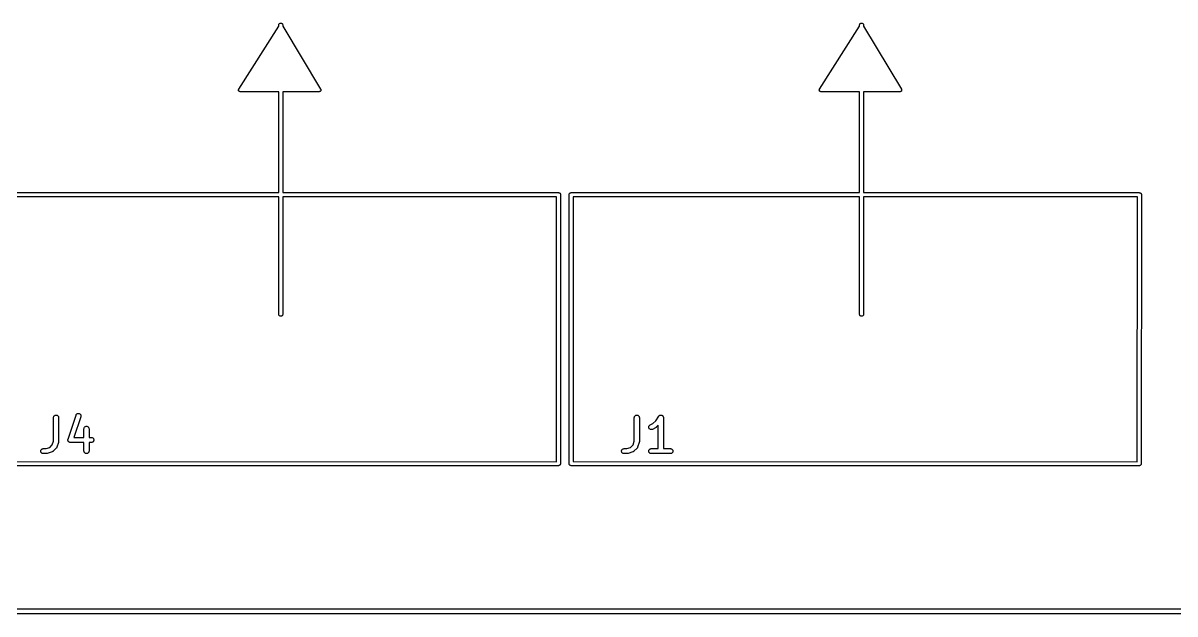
# Model space of a CAD drawing. Extents: x 3.21 to 7.14, y -3.49 to -0.7.
# Drawn here: x 3.93 to 5.279, y -1.393 to -0.701 of the extents above; entities that cross this region are included whole.
import ezdxf

# ---------------------------------------------------------------- set-up
doc = ezdxf.new("R2010")
doc.units = 0
doc.header["$MEASUREMENT"] = 0
doc.layers.add('BLACK', color=7, linetype='CONTINUOUS')

msp = doc.modelspace()

# ---------------------------------------------------------------- linework, layer by layer
at = {"layer": 'BLACK', "linetype": 'CONTINUOUS'}
for p, q in [((4.23068, -0.701444), (4.23109, -0.701224)), ((4.23109, -0.701224), (4.23154, -0.701089)), ((4.23154, -0.701089), (4.232, -0.701044)), ((4.232, -0.701044), (4.23246, -0.701089)), ((4.23246, -0.701089), (4.23291, -0.701224)), ((4.23291, -0.701224), (4.23332, -0.701444)), ((4.91068, -0.701444), (4.91109, -0.701224)), ((4.91109, -0.701224), (4.91154, -0.701089)), ((4.91154, -0.701089), (4.912, -0.701044)), ((4.912, -0.701044), (4.91246, -0.701089)), ((4.91246, -0.701089), (4.91291, -0.701224)), ((4.91291, -0.701224), (4.91332, -0.701444)), ((4.18284, -0.778447), (4.22964, -0.704551)), ((4.22964, -0.703301), (4.22967, -0.702954)), ((4.22964, -0.704551), (4.22964, -0.703301)), ((4.22967, -0.702954), (4.22981, -0.702509)), ((4.22981, -0.702509), (4.23003, -0.702099)), ((4.23003, -0.702099), (4.23032, -0.701739)), ((4.23032, -0.701739), (4.23068, -0.701444)), ((4.23332, -0.701444), (4.23368, -0.701739)), ((4.23368, -0.701739), (4.23397, -0.702099)), ((4.23397, -0.702099), (4.23419, -0.702509)), ((4.23419, -0.702509), (4.23433, -0.702954)), ((4.23433, -0.702954), (4.23436, -0.703301)), ((4.23436, -0.703301), (4.23436, -0.704611)), ((4.23436, -0.704611), (4.27869, -0.778487)), ((4.86284, -0.778447), (4.90964, -0.704551)), ((4.90964, -0.703301), (4.90967, -0.702954)), ((4.90964, -0.704551), (4.90964, -0.703301)), ((4.90967, -0.702954), (4.90981, -0.702509)), ((4.90981, -0.702509), (4.91003, -0.702099)), ((4.91003, -0.702099), (4.91032, -0.701739)), ((4.91032, -0.701739), (4.91068, -0.701444)), ((4.91332, -0.701444), (4.91368, -0.701739)), ((4.91368, -0.701739), (4.91397, -0.702099)), ((4.91397, -0.702099), (4.91419, -0.702509)), ((4.91419, -0.702509), (4.91433, -0.702954)), ((4.91433, -0.702954), (4.91436, -0.703301)), ((4.91436, -0.703301), (4.91436, -0.704611)), ((4.91436, -0.704611), (4.95869, -0.778487)), ((4.18253, -0.779486), (4.18255, -0.779323)), ((4.18253, -0.779515), (4.18253, -0.779486)), ((4.18253, -0.779543), (4.18253, -0.779515)), ((4.18255, -0.779706), (4.18253, -0.779543)), ((4.18255, -0.779323), (4.18256, -0.77916)), ((4.18257, -0.779869), (4.18255, -0.779706)), ((4.18256, -0.77916), (4.18257, -0.779133)), ((4.18257, -0.779104), (4.18262, -0.778947)), ((4.18257, -0.779133), (4.18257, -0.779104)), ((4.18257, -0.779896), (4.18257, -0.779869)), ((4.18258, -0.779924), (4.18257, -0.779896)), ((4.18263, -0.780081), (4.18258, -0.779924)), ((4.18262, -0.778947), (4.18266, -0.77879)), ((4.18267, -0.780237), (4.18263, -0.780081)), ((4.18266, -0.77879), (4.18268, -0.778764)), ((4.18269, -0.780263), (4.18267, -0.780237)), ((4.18268, -0.778764), (4.18269, -0.778737)), ((4.18269, -0.778737), (4.18276, -0.778593)), ((4.1827, -0.78029), (4.18269, -0.780263)), ((4.18278, -0.780433), (4.1827, -0.78029)), ((4.18276, -0.778593), (4.18284, -0.778447)), ((4.18285, -0.780578), (4.18278, -0.780433)), ((4.18287, -0.7806), (4.18285, -0.780578)), ((4.18288, -0.780625), (4.18287, -0.7806)), ((4.18299, -0.780749), (4.18288, -0.780625)), ((4.18309, -0.780877), (4.18299, -0.780749)), ((4.18312, -0.780896), (4.18309, -0.780877)), ((4.18313, -0.780917), (4.18312, -0.780896)), ((4.18326, -0.781019), (4.18313, -0.780917)), ((4.18339, -0.781124), (4.18326, -0.781019)), ((4.18341, -0.781138), (4.18339, -0.781124)), ((4.18344, -0.781156), (4.18341, -0.781138)), ((4.18358, -0.78123), (4.18344, -0.781156)), ((4.18372, -0.781309), (4.18358, -0.78123)), ((4.18375, -0.781318), (4.18372, -0.781309)), ((4.18378, -0.781331), (4.18375, -0.781318)), ((4.18393, -0.781376), (4.18378, -0.781331)), ((4.18409, -0.781425), (4.18393, -0.781376)), ((4.18412, -0.781429), (4.18409, -0.781425)), ((4.18415, -0.781436), (4.18412, -0.781429)), ((4.18431, -0.78145), (4.18415, -0.781436)), ((4.18447, -0.781468), (4.18431, -0.78145)), ((4.1845, -0.781469), (4.18447, -0.781468)), ((4.22964, -0.781469), (4.1845, -0.781469)), ((4.22964, -0.899657), (4.22964, -0.781469)), ((4.277, -0.781469), (4.23436, -0.781469)), ((4.23436, -0.781469), (4.23436, -0.899657)), ((4.27714, -0.781455), (4.277, -0.781469)), ((4.27728, -0.781449), (4.27714, -0.781455)), ((4.27733, -0.781436), (4.27728, -0.781449)), ((4.27738, -0.781431), (4.27733, -0.781436)), ((4.27752, -0.781391), (4.27738, -0.781431)), ((4.27765, -0.781357), (4.27752, -0.781391)), ((4.2777, -0.781335), (4.27765, -0.781357)), ((4.27775, -0.78132), (4.2777, -0.781335)), ((4.27787, -0.781254), (4.27775, -0.78132)), ((4.278, -0.781195), (4.27787, -0.781254)), ((4.27804, -0.781164), (4.278, -0.781195)), ((4.27809, -0.78114), (4.27804, -0.781164)), ((4.2782, -0.781051), (4.27809, -0.78114)), ((4.27831, -0.780968), (4.2782, -0.781051)), ((4.27835, -0.78093), (4.27831, -0.780968)), ((4.27839, -0.780897), (4.27835, -0.78093)), ((4.27848, -0.780789), (4.27839, -0.780897)), ((4.27857, -0.780686), (4.27848, -0.780789)), ((4.2786, -0.780641), (4.27857, -0.780686)), ((4.27863, -0.780601), (4.2786, -0.780641)), ((4.2787, -0.780477), (4.27863, -0.780601)), ((4.27869, -0.778487), (4.2787, -0.778511)), ((4.2787, -0.778511), (4.27876, -0.778639)), ((4.27877, -0.780358), (4.2787, -0.780477)), ((4.27876, -0.778639), (4.27883, -0.778763)), ((4.27879, -0.780309), (4.27877, -0.780358)), ((4.27881, -0.780263), (4.27879, -0.780309)), ((4.27886, -0.780129), (4.27881, -0.780263)), ((4.27883, -0.778763), (4.27884, -0.778813)), ((4.27884, -0.778813), (4.27886, -0.77886)), ((4.27886, -0.77886), (4.27889, -0.778997)), ((4.2789, -0.779997), (4.27886, -0.780129)), ((4.27889, -0.778997), (4.27893, -0.779131)), ((4.27891, -0.779946), (4.2789, -0.779997)), ((4.27893, -0.779896), (4.27891, -0.779946)), ((4.27893, -0.779131), (4.27894, -0.779183)), ((4.27894, -0.779756), (4.27893, -0.779896)), ((4.27894, -0.779183), (4.27895, -0.779234)), ((4.27896, -0.779618), (4.27894, -0.779756)), ((4.27895, -0.779234), (4.27896, -0.779374)), ((4.27896, -0.779374), (4.27897, -0.779514)), ((4.27897, -0.779514), (4.27896, -0.779566)), ((4.27896, -0.779566), (4.27896, -0.779618)), ((4.86253, -0.779486), (4.86255, -0.779323)), ((4.86253, -0.779515), (4.86253, -0.779486)), ((4.86253, -0.779543), (4.86253, -0.779515)), ((4.86255, -0.779706), (4.86253, -0.779543)), ((4.86255, -0.779323), (4.86256, -0.77916)), ((4.86257, -0.779869), (4.86255, -0.779706)), ((4.86256, -0.77916), (4.86257, -0.779133)), ((4.86257, -0.779104), (4.86262, -0.778947)), ((4.86257, -0.779133), (4.86257, -0.779104)), ((4.86257, -0.779896), (4.86257, -0.779869)), ((4.86258, -0.779924), (4.86257, -0.779896)), ((4.86263, -0.780081), (4.86258, -0.779924)), ((4.86262, -0.778947), (4.86266, -0.77879)), ((4.86267, -0.780237), (4.86263, -0.780081)), ((4.86266, -0.77879), (4.86268, -0.778764)), ((4.86269, -0.780263), (4.86267, -0.780237)), ((4.86268, -0.778764), (4.86269, -0.778737)), ((4.86269, -0.778737), (4.86276, -0.778593)), ((4.8627, -0.78029), (4.86269, -0.780263)), ((4.86278, -0.780433), (4.8627, -0.78029)), ((4.86276, -0.778593), (4.86284, -0.778447)), ((4.86285, -0.780578), (4.86278, -0.780433)), ((4.86287, -0.7806), (4.86285, -0.780578)), ((4.86288, -0.780625), (4.86287, -0.7806)), ((4.86299, -0.780749), (4.86288, -0.780625)), ((4.86309, -0.780877), (4.86299, -0.780749)), ((4.86312, -0.780896), (4.86309, -0.780877)), ((4.86313, -0.780917), (4.86312, -0.780896)), ((4.86326, -0.781019), (4.86313, -0.780917)), ((4.86339, -0.781124), (4.86326, -0.781019)), ((4.86341, -0.781138), (4.86339, -0.781124)), ((4.86344, -0.781156), (4.86341, -0.781138)), ((4.86358, -0.78123), (4.86344, -0.781156)), ((4.86372, -0.781309), (4.86358, -0.78123)), ((4.86375, -0.781318), (4.86372, -0.781309)), ((4.86378, -0.781331), (4.86375, -0.781318)), ((4.86393, -0.781376), (4.86378, -0.781331)), ((4.86409, -0.781425), (4.86393, -0.781376)), ((4.86412, -0.781429), (4.86409, -0.781425)), ((4.86415, -0.781436), (4.86412, -0.781429)), ((4.86431, -0.78145), (4.86415, -0.781436)), ((4.86447, -0.781468), (4.86431, -0.78145)), ((4.8645, -0.781469), (4.86447, -0.781468)), ((4.90964, -0.781469), (4.8645, -0.781469)), ((4.90964, -0.899657), (4.90964, -0.781469)), ((4.957, -0.781469), (4.91436, -0.781469)), ((4.91436, -0.781469), (4.91436, -0.899657)), ((4.95714, -0.781455), (4.957, -0.781469)), ((4.95728, -0.781449), (4.95714, -0.781455)), ((4.95733, -0.781436), (4.95728, -0.781449)), ((4.95738, -0.781431), (4.95733, -0.781436)), ((4.95752, -0.781391), (4.95738, -0.781431)), ((4.95765, -0.781357), (4.95752, -0.781391)), ((4.9577, -0.781335), (4.95765, -0.781357)), ((4.95775, -0.78132), (4.9577, -0.781335)), ((4.95787, -0.781254), (4.95775, -0.78132)), ((4.958, -0.781195), (4.95787, -0.781254)), ((4.95804, -0.781164), (4.958, -0.781195)), ((4.95809, -0.78114), (4.95804, -0.781164)), ((4.9582, -0.781051), (4.95809, -0.78114)), ((4.95831, -0.780968), (4.9582, -0.781051)), ((4.95835, -0.78093), (4.95831, -0.780968)), ((4.95839, -0.780897), (4.95835, -0.78093)), ((4.95848, -0.780789), (4.95839, -0.780897)), ((4.95857, -0.780686), (4.95848, -0.780789)), ((4.9586, -0.780641), (4.95857, -0.780686)), ((4.95863, -0.780601), (4.9586, -0.780641)), ((4.9587, -0.780477), (4.95863, -0.780601)), ((4.95869, -0.778487), (4.9587, -0.778511)), ((4.9587, -0.778511), (4.95876, -0.778639)), ((4.95877, -0.780358), (4.9587, -0.780477)), ((4.95876, -0.778639), (4.95883, -0.778763)), ((4.95879, -0.780309), (4.95877, -0.780358)), ((4.95881, -0.780263), (4.95879, -0.780309)), ((4.95886, -0.780129), (4.95881, -0.780263)), ((4.95883, -0.778763), (4.95884, -0.778813)), ((4.95884, -0.778813), (4.95886, -0.77886)), ((4.95886, -0.77886), (4.95889, -0.778997)), ((4.9589, -0.779997), (4.95886, -0.780129)), ((4.95889, -0.778997), (4.95893, -0.779131)), ((4.95891, -0.779946), (4.9589, -0.779997)), ((4.95893, -0.779896), (4.95891, -0.779946)), ((4.95893, -0.779131), (4.95894, -0.779183)), ((4.95894, -0.779756), (4.95893, -0.779896)), ((4.95894, -0.779183), (4.95895, -0.779234)), ((4.95896, -0.779618), (4.95894, -0.779756)), ((4.95895, -0.779234), (4.95896, -0.779374)), ((4.95896, -0.779374), (4.95897, -0.779514)), ((4.95897, -0.779514), (4.95896, -0.779566)), ((4.95896, -0.779566), (4.95896, -0.779618)), ((3.89212, -0.899657), (4.22964, -0.899657)), ((4.23436, -0.899657), (4.55716, -0.899657)), ((4.55716, -0.899657), (4.55728, -0.899646)), ((4.55728, -0.899646), (4.55747, -0.899665)), ((4.55747, -0.899665), (4.55774, -0.899692)), ((4.55774, -0.899692), (4.55774, -0.899692)), ((4.55774, -0.899692), (4.55774, -0.899692)), ((4.55774, -0.899692), (4.55792, -0.899748)), ((4.55792, -0.899748), (4.55818, -0.899827)), ((4.55818, -0.899827), (4.55819, -0.899827)), ((4.55819, -0.899827), (4.55819, -0.899828)), ((4.55819, -0.899828), (4.55835, -0.899915)), ((4.55835, -0.899915), (4.55859, -0.900046)), ((4.55859, -0.900046), (4.5586, -0.900047)), ((4.5586, -0.900047), (4.5586, -0.900047)), ((4.5586, -0.900047), (4.55874, -0.900168)), ((4.55874, -0.900168), (4.55895, -0.900341)), ((4.55895, -0.900341), (4.55895, -0.900342)), ((4.55895, -0.900342), (4.55896, -0.900343)), ((4.55896, -0.900343), (4.55909, -0.900505)), ((4.55909, -0.900505), (4.55925, -0.900701)), ((4.55925, -0.900701), (4.55925, -0.900702)), ((4.55925, -0.900702), (4.55925, -0.900703)), ((4.55925, -0.900703), (4.55935, -0.900895)), ((4.55935, -0.900895), (4.55947, -0.901111)), ((4.55964, -0.902137), (4.55936, -1.21689)), ((4.55947, -0.901111), (4.55947, -0.901112)), ((4.55947, -0.901112), (4.55947, -0.901113)), ((4.55947, -0.901113), (4.55953, -0.901323)), ((4.55953, -0.901323), (4.5596, -0.901557)), ((4.5596, -0.901557), (4.5596, -0.901558)), ((4.5596, -0.901558), (4.5596, -0.901559)), ((4.5596, -0.901559), (4.55962, -0.901769)), ((4.55962, -0.901769), (4.55965, -0.90202)), ((4.55965, -0.90202), (4.55964, -0.902137)), ((4.56963, -0.90202), (4.56967, -0.901557)), ((4.56964, -0.902136), (4.56963, -0.90202)), ((4.56964, -1.21686), (4.56964, -0.902136)), ((4.56967, -0.901557), (4.56981, -0.901111)), ((4.56981, -0.901111), (4.57003, -0.900701)), ((4.57003, -0.900701), (4.57032, -0.900341)), ((4.57032, -0.900341), (4.57068, -0.900046)), ((4.57068, -0.900046), (4.57109, -0.899827)), ((4.57109, -0.899827), (4.57154, -0.899692)), ((4.57154, -0.899692), (4.57188, -0.899657)), ((4.57188, -0.899657), (4.572, -0.899646)), ((4.572, -0.899646), (4.57212, -0.899657)), ((4.57212, -0.899657), (4.90964, -0.899657)), ((4.91436, -0.899657), (5.23716, -0.899657)), ((5.23716, -0.899657), (5.23728, -0.899646)), ((5.23728, -0.899646), (5.23747, -0.899665)), ((5.23747, -0.899665), (5.23774, -0.899692)), ((5.23774, -0.899692), (5.23774, -0.899692)), ((5.23774, -0.899692), (5.23774, -0.899692)), ((5.23774, -0.899692), (5.23792, -0.899748)), ((5.23792, -0.899748), (5.23818, -0.899827)), ((5.23818, -0.899827), (5.23819, -0.899827)), ((5.23819, -0.899827), (5.23819, -0.899828)), ((5.23819, -0.899828), (5.23835, -0.899915)), ((5.23835, -0.899915), (5.23859, -0.900046)), ((5.23859, -0.900046), (5.2386, -0.900047)), ((5.2386, -0.900047), (5.2386, -0.900047)), ((5.2386, -0.900047), (5.23874, -0.900168)), ((5.23874, -0.900168), (5.23895, -0.900341)), ((5.23895, -0.900341), (5.23895, -0.900342)), ((5.23895, -0.900342), (5.23896, -0.900343)), ((5.23896, -0.900343), (5.23909, -0.900505)), ((5.23909, -0.900505), (5.23925, -0.900701)), ((5.23925, -0.900701), (5.23925, -0.900702)), ((5.23925, -0.900702), (5.23925, -0.900703)), ((5.23925, -0.900703), (5.23935, -0.900895)), ((5.23935, -0.900895), (5.23947, -0.901111)), ((5.23964, -0.902137), (5.23936, -1.21689)), ((5.23947, -0.901111), (5.23947, -0.901112)), ((5.23947, -0.901112), (5.23947, -0.901113)), ((5.23947, -0.901113), (5.23953, -0.901323)), ((5.23953, -0.901323), (5.2396, -0.901557)), ((5.2396, -0.901557), (5.2396, -0.901558)), ((5.2396, -0.901558), (5.2396, -0.901559)), ((5.2396, -0.901559), (5.23962, -0.901769)), ((5.23962, -0.901769), (5.23965, -0.90202)), ((5.23965, -0.90202), (5.23964, -0.902137)), ((4.22964, -0.904382), (3.89436, -0.904382)), ((4.22964, -1.04212), (4.22964, -0.904382)), ((4.23436, -0.904382), (4.23436, -1.04212)), ((4.55491, -0.904382), (4.23436, -0.904382)), ((4.55464, -1.21464), (4.55491, -0.904382)), ((4.90964, -0.904382), (4.57436, -0.904382)), ((4.57436, -0.904382), (4.57436, -1.21462)), ((4.90964, -1.04212), (4.90964, -0.904382)), ((4.91436, -0.904382), (4.91436, -1.04212)), ((5.23491, -0.904382), (4.91436, -0.904382)), ((5.23464, -1.21464), (5.23491, -0.904382)), ((4.22967, -1.04246), (4.22964, -1.04212)), ((4.22981, -1.04291), (4.22967, -1.04246)), ((4.23003, -1.04332), (4.22981, -1.04291)), ((4.23032, -1.04368), (4.23003, -1.04332)), ((4.23068, -1.04397), (4.23032, -1.04368)), ((4.23109, -1.04419), (4.23068, -1.04397)), ((4.23154, -1.04433), (4.23109, -1.04419)), ((4.232, -1.04437), (4.23154, -1.04433)), ((4.23246, -1.04433), (4.232, -1.04437)), ((4.23291, -1.04419), (4.23246, -1.04433)), ((4.23332, -1.04397), (4.23291, -1.04419)), ((4.23368, -1.04368), (4.23332, -1.04397)), ((4.23397, -1.04332), (4.23368, -1.04368)), ((4.23419, -1.04291), (4.23397, -1.04332)), ((4.23433, -1.04246), (4.23419, -1.04291)), ((4.23436, -1.04212), (4.23433, -1.04246)), ((4.90967, -1.04246), (4.90964, -1.04212)), ((4.90981, -1.04291), (4.90967, -1.04246)), ((4.91003, -1.04332), (4.90981, -1.04291)), ((4.91032, -1.04368), (4.91003, -1.04332)), ((4.91068, -1.04397), (4.91032, -1.04368)), ((4.91109, -1.04419), (4.91068, -1.04397)), ((4.91154, -1.04433), (4.91109, -1.04419)), ((4.912, -1.04437), (4.91154, -1.04433)), ((4.91246, -1.04433), (4.912, -1.04437)), ((4.91291, -1.04419), (4.91246, -1.04433)), ((4.91332, -1.04397), (4.91291, -1.04419)), ((4.91368, -1.04368), (4.91332, -1.04397)), ((4.91397, -1.04332), (4.91368, -1.04368)), ((4.91419, -1.04291), (4.91397, -1.04332)), ((4.91433, -1.04246), (4.91419, -1.04291)), ((4.91436, -1.04212), (4.91433, -1.04246)), ((3.99234, -1.16009), (3.99258, -1.15957)), ((3.99258, -1.15957), (3.99292, -1.1591)), ((3.99292, -1.1591), (3.99334, -1.15871)), ((3.99334, -1.15871), (3.99383, -1.15841)), ((3.99383, -1.15841), (3.99437, -1.15821)), ((3.99437, -1.15821), (3.99494, -1.15812)), ((3.99494, -1.15812), (3.99552, -1.15814)), ((3.99552, -1.15814), (3.99608, -1.15827)), ((3.99608, -1.15827), (3.9966, -1.15851)), ((3.9966, -1.15851), (3.99707, -1.15884)), ((3.99707, -1.15884), (3.99746, -1.15927)), ((3.99746, -1.15927), (3.99777, -1.15975)), ((3.99777, -1.15975), (3.99797, -1.16029)), ((3.96592, -1.1629), (3.96599, -1.16233)), ((3.96592, -1.16294), (3.96592, -1.1629)), ((3.96592, -1.19058), (3.96592, -1.16294)), ((3.96599, -1.16233), (3.96616, -1.16178)), ((3.96616, -1.16178), (3.96644, -1.16127)), ((3.96644, -1.16127), (3.96681, -1.16083)), ((3.96681, -1.16083), (3.96726, -1.16047)), ((3.96726, -1.16047), (3.96777, -1.1602)), ((3.96777, -1.1602), (3.96832, -1.16004)), ((3.96832, -1.16004), (3.9689, -1.15999)), ((3.9689, -1.15999), (3.96947, -1.16005)), ((3.96947, -1.16005), (3.97002, -1.16022)), ((3.97002, -1.16022), (3.97053, -1.16049)), ((3.97053, -1.16049), (3.97097, -1.16086)), ((3.97097, -1.16086), (3.97134, -1.16131)), ((3.97134, -1.16131), (3.97161, -1.16181)), ((3.97161, -1.16181), (3.97177, -1.16237)), ((3.97177, -1.16237), (3.97183, -1.16294)), ((3.97183, -1.16294), (3.97183, -1.19106)), ((3.98295, -1.18825), (3.99232, -1.16013)), ((3.99792, -1.162), (3.98985, -1.18623)), ((3.99232, -1.16013), (3.99234, -1.16009)), ((3.99805, -1.16144), (3.99792, -1.162)), ((3.99797, -1.16029), (3.99807, -1.16086)), ((3.99807, -1.16086), (3.99805, -1.16144)), ((4.00288, -1.17359), (4.00339, -1.17333)), ((4.00339, -1.17333), (4.00394, -1.17316)), ((4.00394, -1.17316), (4.00452, -1.17311)), ((4.00452, -1.17311), (4.00509, -1.17317)), ((4.00509, -1.17317), (4.00564, -1.17334)), ((4.00564, -1.17334), (4.00615, -1.17362)), ((4.64592, -1.1629), (4.64599, -1.16233)), ((4.64592, -1.16294), (4.64592, -1.1629)), ((4.64592, -1.19058), (4.64592, -1.16294)), ((4.64599, -1.16233), (4.64616, -1.16178)), ((4.64616, -1.16178), (4.64644, -1.16127)), ((4.64644, -1.16127), (4.64681, -1.16083)), ((4.64681, -1.16083), (4.64726, -1.16047)), ((4.64726, -1.16047), (4.64777, -1.1602)), ((4.64777, -1.1602), (4.64832, -1.16004)), ((4.64832, -1.16004), (4.6489, -1.15999)), ((4.6489, -1.15999), (4.64947, -1.16005)), ((4.64947, -1.16005), (4.65002, -1.16022)), ((4.65002, -1.16022), (4.65053, -1.16049)), ((4.65053, -1.16049), (4.65097, -1.16086)), ((4.65097, -1.16086), (4.65134, -1.16131)), ((4.65134, -1.16131), (4.65161, -1.16181)), ((4.65161, -1.16181), (4.65177, -1.16237)), ((4.65177, -1.16237), (4.65183, -1.16294)), ((4.65183, -1.16294), (4.65183, -1.19106)), ((4.66282, -1.17381), (4.66295, -1.17325)), ((4.66295, -1.17325), (4.66319, -1.17272)), ((4.66319, -1.17272), (4.66352, -1.17225)), ((4.66352, -1.17225), (4.66394, -1.17185)), ((4.66394, -1.17185), (4.66443, -1.17155)), ((4.66443, -1.17155), (4.66775, -1.16989)), ((4.66775, -1.16989), (4.67095, -1.16668)), ((4.67095, -1.16668), (4.67454, -1.1613)), ((4.67405, -1.17194), (4.67159, -1.1744)), ((4.67405, -1.19936), (4.67405, -1.17194)), ((4.67454, -1.1613), (4.67456, -1.16127)), ((4.67456, -1.16127), (4.67475, -1.16105)), ((4.67456, -1.16127), (4.67456, -1.16127)), ((4.67456, -1.16127), (4.67456, -1.16127)), ((4.67456, -1.16127), (4.67456, -1.16127)), ((4.67475, -1.16105), (4.67493, -1.16083)), ((4.67493, -1.16083), (4.67493, -1.16083)), ((4.67493, -1.16083), (4.67494, -1.16083)), ((4.67494, -1.16083), (4.67517, -1.16064)), ((4.67517, -1.16064), (4.67538, -1.16047)), ((4.67538, -1.16047), (4.67538, -1.16047)), ((4.67538, -1.16047), (4.67539, -1.16047)), ((4.67539, -1.16047), (4.67565, -1.16033)), ((4.67565, -1.16033), (4.67589, -1.1602)), ((4.67589, -1.1602), (4.67589, -1.1602)), ((4.67589, -1.1602), (4.6759, -1.1602)), ((4.6759, -1.1602), (4.67618, -1.16012)), ((4.67618, -1.16012), (4.67644, -1.16004)), ((4.67644, -1.16004), (4.67645, -1.16004)), ((4.67645, -1.16004), (4.67673, -1.16001)), ((4.67645, -1.16004), (4.67645, -1.16004)), ((4.67673, -1.16001), (4.67702, -1.15999)), ((4.67702, -1.15999), (4.67702, -1.15999)), ((4.67702, -1.15999), (4.67732, -1.16002)), ((4.67702, -1.15999), (4.67702, -1.15999)), ((4.67732, -1.16002), (4.67759, -1.16005)), ((4.67759, -1.16005), (4.67759, -1.16005)), ((4.67759, -1.16005), (4.6776, -1.16005)), ((4.6776, -1.16005), (4.67789, -1.16014)), ((4.67789, -1.16014), (4.67814, -1.16022)), ((4.67814, -1.16022), (4.67814, -1.16022)), ((4.67814, -1.16022), (4.67815, -1.16022)), ((4.67815, -1.16022), (4.6784, -1.16036)), ((4.6784, -1.16036), (4.67865, -1.16049)), ((4.67865, -1.16049), (4.67865, -1.16049)), ((4.67865, -1.16049), (4.67865, -1.16049)), ((4.67865, -1.16049), (4.67887, -1.16068)), ((4.67887, -1.16068), (4.67909, -1.16086)), ((4.67909, -1.16086), (4.67909, -1.16086)), ((4.67909, -1.16086), (4.6791, -1.16086)), ((4.6791, -1.16086), (4.67929, -1.1611)), ((4.67929, -1.1611), (4.67946, -1.16131)), ((4.67946, -1.16131), (4.67946, -1.16131)), ((4.67946, -1.16131), (4.67946, -1.16131)), ((4.67946, -1.16131), (4.6796, -1.16158)), ((4.6796, -1.16158), (4.67973, -1.16181)), ((4.67973, -1.16181), (4.67973, -1.16182)), ((4.67973, -1.16182), (4.67973, -1.16182)), ((4.67973, -1.16182), (4.67981, -1.1621)), ((4.67981, -1.1621), (4.67989, -1.16237)), ((4.67989, -1.16237), (4.67989, -1.16237)), ((4.67989, -1.16237), (4.6799, -1.16237)), ((4.6799, -1.16237), (4.67992, -1.16266)), ((4.67992, -1.16266), (4.67995, -1.16294)), ((4.67995, -1.16294), (4.67995, -1.19936)), ((3.98985, -1.18623), (4.00154, -1.18623)), ((4.00154, -1.17602), (4.00161, -1.17545)), ((4.00154, -1.17606), (4.00154, -1.17602)), ((4.00154, -1.18623), (4.00154, -1.17606)), ((4.00161, -1.17545), (4.00178, -1.1749)), ((4.00178, -1.1749), (4.00206, -1.1744)), ((4.00206, -1.1744), (4.00243, -1.17395)), ((4.00243, -1.17395), (4.00288, -1.17359)), ((4.00615, -1.17362), (4.00659, -1.17398)), ((4.00659, -1.17398), (4.00696, -1.17443)), ((4.00696, -1.17443), (4.00723, -1.17494)), ((4.00723, -1.17494), (4.00739, -1.17549)), ((4.00739, -1.17549), (4.00745, -1.17606)), ((4.00745, -1.17606), (4.00745, -1.18623)), ((4.00745, -1.18623), (4.01012, -1.18623)), ((4.01012, -1.18623), (4.01016, -1.18623)), ((4.01016, -1.18623), (4.01074, -1.1863)), ((4.01074, -1.1863), (4.01128, -1.18647)), ((4.01128, -1.18647), (4.01179, -1.18675)), ((4.01179, -1.18675), (4.01223, -1.18712)), ((4.6628, -1.17438), (4.66282, -1.17381)), ((4.6629, -1.17495), (4.6628, -1.17438)), ((4.6631, -1.17549), (4.6629, -1.17495)), ((4.6634, -1.17598), (4.6631, -1.17549)), ((4.6638, -1.1764), (4.6634, -1.17598)), ((4.66426, -1.17674), (4.6638, -1.1764)), ((4.66479, -1.17698), (4.66426, -1.17674)), ((4.66535, -1.17711), (4.66479, -1.17698)), ((4.66592, -1.17714), (4.66535, -1.17711)), ((4.66649, -1.17705), (4.66592, -1.17714)), ((4.66703, -1.17685), (4.66649, -1.17705)), ((4.66707, -1.17683), (4.66703, -1.17685)), ((4.67082, -1.17496), (4.66707, -1.17683)), ((4.67096, -1.17487), (4.67082, -1.17496)), ((4.67111, -1.17479), (4.67096, -1.17487)), ((4.6712, -1.17471), (4.67111, -1.17479)), ((4.67131, -1.17465), (4.6712, -1.17471)), ((4.67143, -1.17453), (4.67131, -1.17465)), ((4.67156, -1.17443), (4.67143, -1.17453)), ((4.67159, -1.1744), (4.67156, -1.17443)), ((3.95143, -1.20066), (3.9518, -1.20022)), ((3.9518, -1.20022), (3.95224, -1.19985)), ((3.95224, -1.19985), (3.95275, -1.19958)), ((3.95275, -1.19958), (3.9533, -1.19941)), ((3.9533, -1.19941), (3.95388, -1.19936)), ((3.95388, -1.19936), (3.95715, -1.19936)), ((3.95715, -1.19936), (3.96166, -1.19785)), ((3.96166, -1.19785), (3.96442, -1.19509)), ((3.96442, -1.19509), (3.96592, -1.19058)), ((3.96909, -1.19877), (3.96534, -1.20252)), ((3.96914, -1.19871), (3.96909, -1.19877)), ((3.96921, -1.19865), (3.96914, -1.19871)), ((3.96933, -1.19848), (3.96921, -1.19865)), ((3.96946, -1.19833), (3.96933, -1.19848)), ((3.9695, -1.19825), (3.96946, -1.19833)), ((3.96955, -1.19818), (3.9695, -1.19825)), ((3.96963, -1.198), (3.96955, -1.19818)), ((3.96973, -1.19782), (3.96963, -1.198)), ((3.96975, -1.19774), (3.96973, -1.19782)), ((3.96979, -1.19766), (3.96975, -1.19774)), ((3.9698, -1.19762), (3.96979, -1.19766)), ((3.97168, -1.192), (3.9698, -1.19762)), ((3.97171, -1.19183), (3.97168, -1.192)), ((3.97176, -1.19168), (3.97171, -1.19183)), ((3.97178, -1.19155), (3.97176, -1.19168)), ((3.97181, -1.19143), (3.97178, -1.19155)), ((3.97183, -1.1911), (3.97181, -1.19127)), ((3.97181, -1.19127), (3.97181, -1.19143)), ((3.97183, -1.19106), (3.97183, -1.1911)), ((3.9828, -1.18917), (3.98282, -1.18899)), ((3.98281, -1.18928), (3.9828, -1.18917)), ((3.9828, -1.18939), (3.98281, -1.18928)), ((3.98283, -1.18956), (3.9828, -1.18939)), ((3.98282, -1.18882), (3.98285, -1.18871)), ((3.98282, -1.18899), (3.98282, -1.18882)), ((3.98285, -1.18974), (3.98283, -1.18956)), ((3.98285, -1.18871), (3.98286, -1.18859)), ((3.98288, -1.18985), (3.98285, -1.18974)), ((3.98286, -1.18859), (3.98291, -1.18842)), ((3.9829, -1.18996), (3.98288, -1.18985)), ((3.98296, -1.19012), (3.9829, -1.18996)), ((3.98291, -1.18842), (3.98295, -1.18825)), ((3.98301, -1.19029), (3.98296, -1.19012)), ((3.98306, -1.19039), (3.98301, -1.19029)), ((3.9831, -1.1905), (3.98306, -1.19039)), ((3.9832, -1.19065), (3.9831, -1.1905)), ((3.98328, -1.1908), (3.9832, -1.19065)), ((3.98335, -1.19089), (3.98328, -1.1908)), ((3.98341, -1.19099), (3.98335, -1.19089)), ((3.98353, -1.19112), (3.98341, -1.19099)), ((3.98364, -1.19125), (3.98353, -1.19112)), ((3.98373, -1.19133), (3.98364, -1.19125)), ((3.9838, -1.19141), (3.98373, -1.19133)), ((3.98395, -1.19151), (3.9838, -1.19141)), ((3.98408, -1.19162), (3.98395, -1.19151)), ((3.98418, -1.19168), (3.98408, -1.19162)), ((3.98427, -1.19174), (3.98418, -1.19168)), ((3.98443, -1.19182), (3.98427, -1.19174)), ((3.98459, -1.1919), (3.98443, -1.19182)), ((3.98469, -1.19193), (3.98459, -1.1919)), ((3.9848, -1.19198), (3.98469, -1.19193)), ((3.98497, -1.19202), (3.9848, -1.19198)), ((3.98514, -1.19208), (3.98497, -1.19202)), ((3.98525, -1.19209), (3.98514, -1.19208)), ((3.98536, -1.19211), (3.98525, -1.19209)), ((3.98553, -1.19212), (3.98536, -1.19211)), ((3.98571, -1.19214), (3.98553, -1.19212)), ((3.98575, -1.19214), (3.98571, -1.19214)), ((4.00154, -1.19214), (3.98575, -1.19214)), ((4.00154, -1.20231), (4.00154, -1.19214)), ((4.01012, -1.19214), (4.00745, -1.19214)), ((4.00745, -1.19214), (4.00745, -1.20231)), ((4.0107, -1.19208), (4.01012, -1.19214)), ((4.01125, -1.19192), (4.0107, -1.19208)), ((4.01176, -1.19165), (4.01125, -1.19192)), ((4.0122, -1.19128), (4.01176, -1.19165)), ((4.01257, -1.19084), (4.0122, -1.19128)), ((4.01223, -1.18712), (4.01259, -1.18757)), ((4.01284, -1.19033), (4.01257, -1.19084)), ((4.01259, -1.18757), (4.01286, -1.18808)), ((4.01301, -1.18978), (4.01284, -1.19033)), ((4.01286, -1.18808), (4.01302, -1.18863)), ((4.01307, -1.18921), (4.01301, -1.18978)), ((4.01302, -1.18863), (4.01307, -1.18921)), ((4.63143, -1.20066), (4.6318, -1.20022)), ((4.6318, -1.20022), (4.63224, -1.19985)), ((4.63224, -1.19985), (4.63275, -1.19958)), ((4.63275, -1.19958), (4.6333, -1.19941)), ((4.6333, -1.19941), (4.63388, -1.19936)), ((4.63388, -1.19936), (4.63715, -1.19936)), ((4.63715, -1.19936), (4.64166, -1.19785)), ((4.64166, -1.19785), (4.64442, -1.19509)), ((4.64442, -1.19509), (4.64592, -1.19058)), ((4.64909, -1.19877), (4.64534, -1.20252)), ((4.64914, -1.19871), (4.64909, -1.19877)), ((4.64921, -1.19865), (4.64914, -1.19871)), ((4.64933, -1.19848), (4.64921, -1.19865)), ((4.64946, -1.19833), (4.64933, -1.19848)), ((4.6495, -1.19825), (4.64946, -1.19833)), ((4.64955, -1.19818), (4.6495, -1.19825)), ((4.64963, -1.198), (4.64955, -1.19818)), ((4.64973, -1.19782), (4.64963, -1.198)), ((4.64975, -1.19774), (4.64973, -1.19782)), ((4.64979, -1.19766), (4.64975, -1.19774)), ((4.6498, -1.19762), (4.64979, -1.19766)), ((4.65168, -1.192), (4.6498, -1.19762)), ((4.65171, -1.19183), (4.65168, -1.192)), ((4.65176, -1.19168), (4.65171, -1.19183)), ((4.65178, -1.19155), (4.65176, -1.19168)), ((4.65181, -1.19143), (4.65178, -1.19155)), ((4.65183, -1.1911), (4.65181, -1.19127)), ((4.65181, -1.19127), (4.65181, -1.19143)), ((4.65183, -1.19106), (4.65183, -1.1911)), ((4.6633, -1.20066), (4.66367, -1.20022)), ((4.66367, -1.20022), (4.66412, -1.19985)), ((4.66412, -1.19985), (4.66462, -1.19958)), ((4.66462, -1.19958), (4.66518, -1.19941)), ((4.66518, -1.19941), (4.66575, -1.19936)), ((4.66575, -1.19936), (4.67405, -1.19936)), ((4.67995, -1.19936), (4.68825, -1.19936)), ((4.68825, -1.19936), (4.68829, -1.19936)), ((4.68829, -1.19936), (4.68886, -1.19942)), ((4.68886, -1.19942), (4.68941, -1.1996)), ((4.68941, -1.1996), (4.68991, -1.19987)), ((4.68991, -1.19987), (4.69036, -1.20024)), ((4.69036, -1.20024), (4.69072, -1.20069)), ((3.95093, -1.20229), (3.95099, -1.20172)), ((3.95098, -1.20286), (3.95093, -1.20229)), ((3.95114, -1.20342), (3.95098, -1.20286)), ((3.95099, -1.20172), (3.95116, -1.20117)), ((3.95141, -1.20393), (3.95114, -1.20342)), ((3.95116, -1.20117), (3.95143, -1.20066)), ((3.95177, -1.20438), (3.95141, -1.20393)), ((3.95221, -1.20475), (3.95177, -1.20438)), ((3.95272, -1.20502), (3.95221, -1.20475)), ((3.95326, -1.2052), (3.95272, -1.20502)), ((3.95384, -1.20526), (3.95326, -1.2052)), ((3.95388, -1.20526), (3.95384, -1.20526)), ((3.95763, -1.20526), (3.95388, -1.20526)), ((3.95779, -1.20525), (3.95763, -1.20526)), ((3.95796, -1.20524), (3.95779, -1.20525)), ((3.95808, -1.20522), (3.95796, -1.20524)), ((3.9582, -1.20521), (3.95808, -1.20522)), ((3.95836, -1.20516), (3.9582, -1.20521)), ((3.95852, -1.20512), (3.95836, -1.20516)), ((3.95856, -1.20511), (3.95852, -1.20512)), ((3.96419, -1.20324), (3.95856, -1.20511)), ((3.96427, -1.2032), (3.96419, -1.20324)), ((3.96435, -1.20318), (3.96427, -1.2032)), ((3.96453, -1.20308), (3.96435, -1.20318)), ((3.96471, -1.203), (3.96453, -1.20308)), ((3.96478, -1.20295), (3.96471, -1.203)), ((3.96486, -1.20291), (3.96478, -1.20295)), ((3.96502, -1.20279), (3.96486, -1.20291)), ((3.96518, -1.20267), (3.96502, -1.20279)), ((3.96524, -1.20261), (3.96518, -1.20267)), ((3.96531, -1.20255), (3.96524, -1.20261)), ((3.96534, -1.20252), (3.96531, -1.20255)), ((4.0016, -1.20288), (4.00154, -1.20231)), ((4.00177, -1.20344), (4.0016, -1.20288)), ((4.00204, -1.20394), (4.00177, -1.20344)), ((4.0024, -1.20439), (4.00204, -1.20394)), ((4.00285, -1.20476), (4.0024, -1.20439)), ((4.00335, -1.20503), (4.00285, -1.20476)), ((4.0039, -1.2052), (4.00335, -1.20503)), ((4.00448, -1.20526), (4.0039, -1.2052)), ((4.00505, -1.20521), (4.00448, -1.20526)), ((4.0056, -1.20505), (4.00505, -1.20521)), ((4.00611, -1.20478), (4.0056, -1.20505)), ((4.00656, -1.20442), (4.00611, -1.20478)), ((4.00693, -1.20398), (4.00656, -1.20442)), ((4.00721, -1.20347), (4.00693, -1.20398)), ((4.00739, -1.20292), (4.00721, -1.20347)), ((4.00745, -1.20235), (4.00739, -1.20292)), ((4.00745, -1.20231), (4.00745, -1.20235)), ((4.63093, -1.20229), (4.63099, -1.20172)), ((4.63098, -1.20286), (4.63093, -1.20229)), ((4.63114, -1.20342), (4.63098, -1.20286)), ((4.63099, -1.20172), (4.63116, -1.20117)), ((4.63141, -1.20393), (4.63114, -1.20342)), ((4.63116, -1.20117), (4.63143, -1.20066)), ((4.63177, -1.20438), (4.63141, -1.20393)), ((4.63221, -1.20475), (4.63177, -1.20438)), ((4.63272, -1.20502), (4.63221, -1.20475)), ((4.63326, -1.2052), (4.63272, -1.20502)), ((4.63384, -1.20526), (4.63326, -1.2052)), ((4.63388, -1.20526), (4.63384, -1.20526)), ((4.63763, -1.20526), (4.63388, -1.20526)), ((4.63779, -1.20525), (4.63763, -1.20526)), ((4.63796, -1.20524), (4.63779, -1.20525)), ((4.63808, -1.20522), (4.63796, -1.20524)), ((4.6382, -1.20521), (4.63808, -1.20522)), ((4.63836, -1.20516), (4.6382, -1.20521)), ((4.63852, -1.20512), (4.63836, -1.20516)), ((4.63856, -1.20511), (4.63852, -1.20512)), ((4.64419, -1.20324), (4.63856, -1.20511)), ((4.64427, -1.2032), (4.64419, -1.20324)), ((4.64435, -1.20318), (4.64427, -1.2032)), ((4.64453, -1.20308), (4.64435, -1.20318)), ((4.64471, -1.203), (4.64453, -1.20308)), ((4.64478, -1.20295), (4.64471, -1.203)), ((4.64486, -1.20291), (4.64478, -1.20295)), ((4.64502, -1.20279), (4.64486, -1.20291)), ((4.64518, -1.20267), (4.64502, -1.20279)), ((4.64524, -1.20261), (4.64518, -1.20267)), ((4.64531, -1.20255), (4.64524, -1.20261)), ((4.64534, -1.20252), (4.64531, -1.20255)), ((4.6628, -1.20229), (4.66286, -1.20172)), ((4.66285, -1.20286), (4.6628, -1.20229)), ((4.66301, -1.20342), (4.66285, -1.20286)), ((4.66286, -1.20172), (4.66303, -1.20117)), ((4.66328, -1.20393), (4.66301, -1.20342)), ((4.66303, -1.20117), (4.6633, -1.20066)), ((4.66364, -1.20438), (4.66328, -1.20393)), ((4.66408, -1.20475), (4.66364, -1.20438)), ((4.66459, -1.20502), (4.66408, -1.20475)), ((4.66514, -1.2052), (4.66459, -1.20502)), ((4.66571, -1.20526), (4.66514, -1.2052)), ((4.66575, -1.20526), (4.66571, -1.20526)), ((4.68825, -1.20526), (4.66575, -1.20526)), ((4.68882, -1.20521), (4.68825, -1.20526)), ((4.68937, -1.20504), (4.68882, -1.20521)), ((4.68988, -1.20477), (4.68937, -1.20504)), ((4.69033, -1.20441), (4.68988, -1.20477)), ((4.69069, -1.20396), (4.69033, -1.20441)), ((4.69097, -1.20345), (4.69069, -1.20396)), ((4.69072, -1.20069), (4.69098, -1.2012)), ((4.69114, -1.2029), (4.69097, -1.20345)), ((4.69098, -1.2012), (4.69115, -1.20176)), ((4.6912, -1.20233), (4.69114, -1.2029)), ((4.69115, -1.20176), (4.6912, -1.20233)), ((4.55688, -1.21936), (3.89212, -1.21934)), ((3.89436, -1.21462), (4.55464, -1.21464)), ((4.557, -1.21937), (4.55688, -1.21936)), ((4.55711, -1.21936), (4.557, -1.21937)), ((4.55712, -1.21936), (4.55711, -1.21936)), ((4.55725, -1.21935), (4.55712, -1.21936)), ((4.55746, -1.21933), (4.55725, -1.21935)), ((4.55767, -1.21926), (4.55746, -1.21933)), ((4.55746, -1.21933), (4.55746, -1.21933)), ((4.55746, -1.21933), (4.55746, -1.21933)), ((4.55791, -1.21919), (4.55767, -1.21926)), ((4.55809, -1.2191), (4.55791, -1.21919)), ((4.55791, -1.21919), (4.55791, -1.21919)), ((4.55791, -1.21919), (4.55791, -1.21919)), ((4.55832, -1.21897), (4.55809, -1.2191)), ((4.55848, -1.21884), (4.55832, -1.21897)), ((4.55832, -1.21897), (4.55832, -1.21897)), ((4.55832, -1.21897), (4.55832, -1.21897)), ((4.55868, -1.21868), (4.55848, -1.21884)), ((4.55884, -1.21849), (4.55868, -1.21868)), ((4.55868, -1.21868), (4.55868, -1.21868)), ((4.55868, -1.21868), (4.55868, -1.21868)), ((4.55897, -1.21832), (4.55884, -1.21849)), ((4.5591, -1.21809), (4.55897, -1.21832)), ((4.55897, -1.21832), (4.55897, -1.21832)), ((4.55897, -1.21832), (4.55897, -1.21832)), ((4.55919, -1.21791), (4.5591, -1.21809)), ((4.55926, -1.21768), (4.55919, -1.21791)), ((4.55919, -1.21791), (4.55919, -1.21791)), ((4.55919, -1.21791), (4.55919, -1.21791)), ((4.55933, -1.21747), (4.55926, -1.21768)), ((4.55935, -1.21725), (4.55933, -1.21746)), ((4.55933, -1.21746), (4.55933, -1.21746)), ((4.55933, -1.21746), (4.55933, -1.21747)), ((4.55936, -1.21712), (4.55935, -1.21725)), ((4.55936, -1.21689), (4.55937, -1.217)), ((4.55937, -1.217), (4.55936, -1.21712)), ((4.55936, -1.21712), (4.55936, -1.21712)), ((4.56963, -1.21698), (4.56964, -1.21686)), ((4.56967, -1.21744), (4.56963, -1.21698)), ((4.56981, -1.21789), (4.56967, -1.21744)), ((4.57003, -1.2183), (4.56981, -1.21789)), ((4.56981, -1.21789), (4.56981, -1.21789)), ((4.57032, -1.21866), (4.57003, -1.2183)), ((4.57045, -1.21876), (4.57032, -1.21866)), ((4.57068, -1.21895), (4.57045, -1.21876)), ((4.57109, -1.21917), (4.57068, -1.21895)), ((4.57154, -1.21931), (4.57109, -1.21917)), ((4.57109, -1.21917), (4.57109, -1.21917)), ((4.572, -1.21935), (4.57154, -1.21931)), ((4.57212, -1.21934), (4.572, -1.21935)), ((5.23688, -1.21936), (4.57212, -1.21934)), ((4.57436, -1.21462), (5.23464, -1.21464)), ((5.237, -1.21937), (5.23688, -1.21936)), ((5.23711, -1.21936), (5.237, -1.21937)), ((5.23712, -1.21936), (5.23711, -1.21936)), ((5.23725, -1.21935), (5.23712, -1.21936)), ((5.23746, -1.21933), (5.23725, -1.21935)), ((5.23767, -1.21926), (5.23746, -1.21933)), ((5.23746, -1.21933), (5.23746, -1.21933)), ((5.23746, -1.21933), (5.23746, -1.21933)), ((5.23791, -1.21919), (5.23767, -1.21926)), ((5.23809, -1.2191), (5.23791, -1.21919)), ((5.23791, -1.21919), (5.23791, -1.21919)), ((5.23791, -1.21919), (5.23791, -1.21919)), ((5.23832, -1.21897), (5.23809, -1.2191)), ((5.23848, -1.21884), (5.23832, -1.21897)), ((5.23832, -1.21897), (5.23832, -1.21897)), ((5.23832, -1.21897), (5.23832, -1.21897)), ((5.23868, -1.21868), (5.23848, -1.21884)), ((5.23884, -1.21849), (5.23868, -1.21868)), ((5.23868, -1.21868), (5.23868, -1.21868)), ((5.23868, -1.21868), (5.23868, -1.21868)), ((5.23897, -1.21832), (5.23884, -1.21849)), ((5.2391, -1.21809), (5.23897, -1.21832)), ((5.23897, -1.21832), (5.23897, -1.21832)), ((5.23897, -1.21832), (5.23897, -1.21832)), ((5.23919, -1.21791), (5.2391, -1.21809)), ((5.23926, -1.21768), (5.23919, -1.21791)), ((5.23919, -1.21791), (5.23919, -1.21791)), ((5.23919, -1.21791), (5.23919, -1.21791)), ((5.23933, -1.21747), (5.23926, -1.21768)), ((5.23935, -1.21725), (5.23933, -1.21746)), ((5.23933, -1.21746), (5.23933, -1.21746)), ((5.23933, -1.21746), (5.23933, -1.21747)), ((5.23936, -1.21712), (5.23935, -1.21725)), ((5.23936, -1.21689), (5.23937, -1.217)), ((5.23937, -1.217), (5.23936, -1.21712)), ((5.23936, -1.21712), (5.23936, -1.21712)), ((3.23514, -1.38705), (7.07486, -1.38705)), ((7.07378, -1.39295), (3.23795, -1.39295))]:
    msp.add_line(p, q, dxfattribs=at)

doc.saveas('drawing.dxf')
